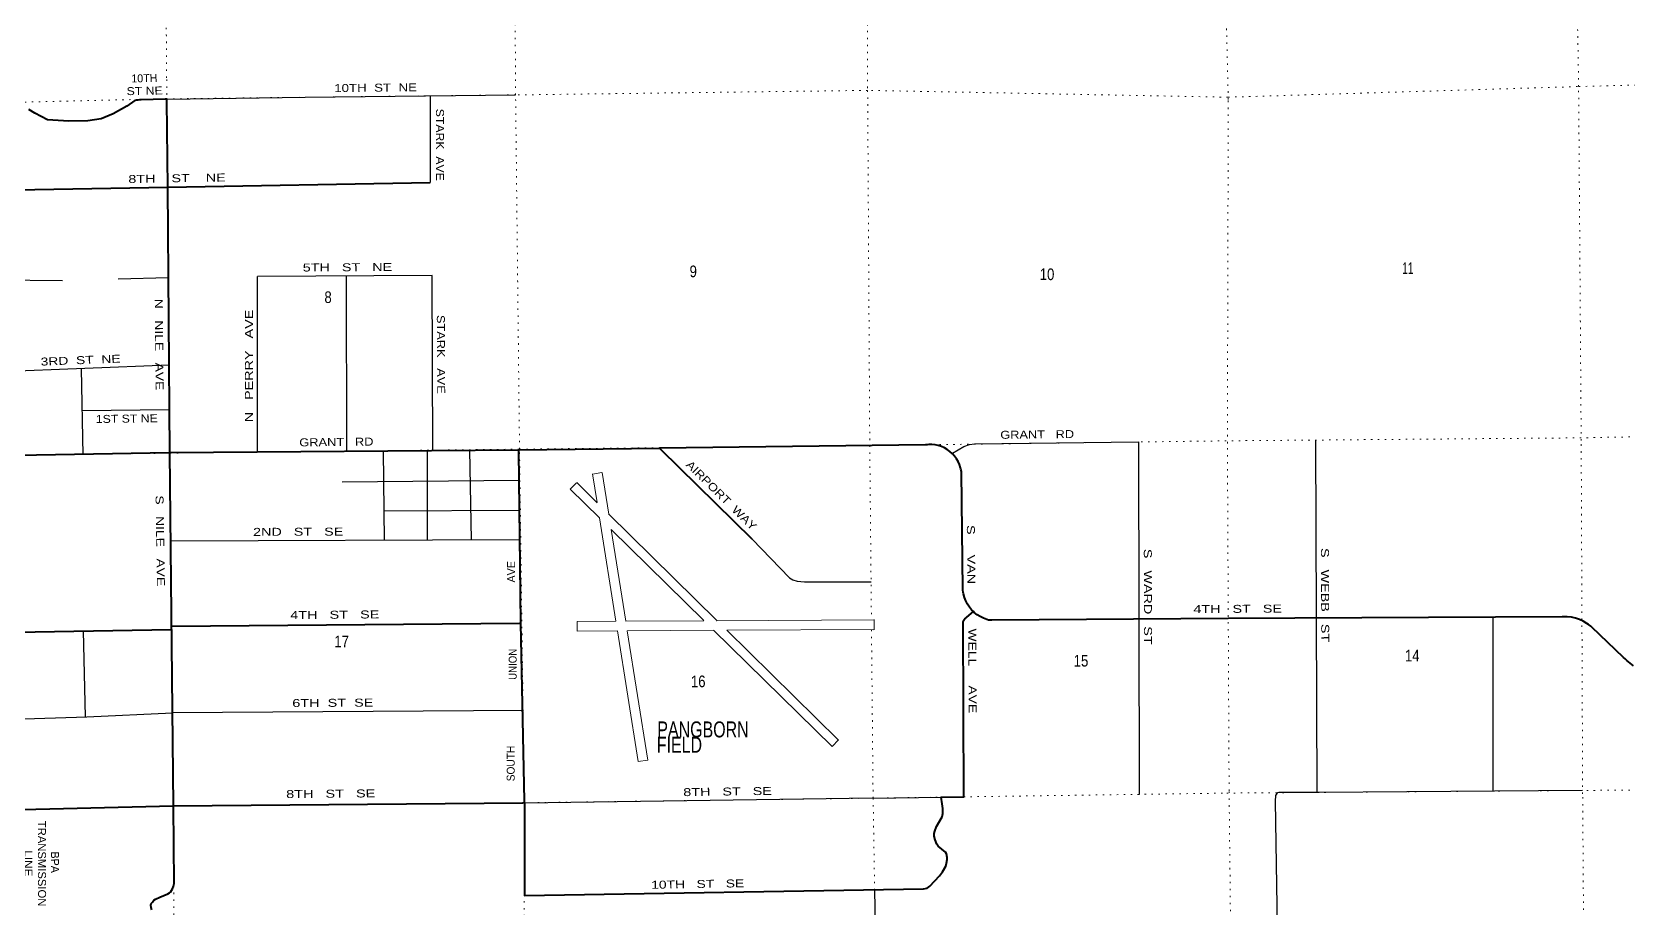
# Model space of a CAD drawing. Header units: feet. Extents: x -8 to 250644, y -192250 to 1368.
# Drawn here: x 187545 to 211617, y -40523 to -27315 of the extents above; entities that cross this region are included whole.
import ezdxf

# ---------------------------------------------------------------- set-up
doc = ezdxf.new("R2010")
doc.units = ezdxf.units.FT
doc.header["$LTSCALE"] = 70
doc.linetypes.add('DOTTED', pattern=[1.5, 0.3, -1.2])
for name, color, linetype, lineweight in [('26', 7, 'Continuous', 40), ('29', 7, 'Continuous', 25), ('36', 7, 'Continuous', 13), ('46', 7, 'Continuous', 13), ('7', 7, 'DOTTED', 13)]:
    doc.layers.add(name, color=color, linetype=linetype, lineweight=lineweight)
doc.layers.add('27', color=7, linetype='Continuous')
doc.layers.add('30', color=7, linetype='Continuous')

msp = doc.modelspace()

# ---------------------------------------------------------------- linework, layer by layer
at = {"layer": '26'}
msp.add_line((186778.07, -36370.49), (189646.48, -36323.72), dxfattribs=at)
for points in [[(189595.25, -29655.43), (189595.25, -29655.31), (189582.02, -28358.64), (189581.73, -28330.4), (189556.76, -28330.81), (189194.29, -28336.71), (189169.01, -28337.12), (189144.29, -28341.32), (189098.84, -28349.04), (188975.94, -28435.36), (188772.5, -28549.73), (188589.26, -28625.92), (188385.98, -28657.81), (188102.28, -28661.42), (187782.41, -28640.84), (187589.45, -28539.99), (187496.66, -28483.88)], [(186722.6, -29703.42), (189595.25, -29655.43), (193552.68, -29586.71)], [(189623.58, -33657.26), (189623.57, -33656.39), (189595.25, -29655.43)], [(186756.08, -33705.44), (189616.9, -33657.32), (189623.58, -33657.26), (194886.3, -33613.84)], [(186982.68, -39044.82), (189673.42, -38980.95), (189681.43, -38980.88), (189623.58, -33657.26)], [(194886.3, -33613.84), (194886.89, -33613.84), (197008.12, -33587.96)], [(194919.39, -36226.91), (194919.27, -36220.99), (194886.62, -33638.7), (194886.3, -33613.84)], [(201743.77, -36053.77), (201717.51, -36027.84), (201682.87, -35985.61), (201652.84, -35940), (201627.74, -35891.49), (201607.85, -35840.63), (201593.38, -35787.97), (201589.28, -35763.1), (201584.19, -35731.54), (201583.98, -35713.1), (201564.12, -33958.72), (201563.95, -33943.42), (201556.37, -33908.72), (201551.23, -33885.21), (201535.61, -33838.07), (201515.15, -33792.83), (201490.08, -33749.96), (201460.66, -33709.96), (201427.22, -33673.25), (201390.13, -33640.23), (201349.79, -33611.28), (201306.64, -33586.7), (201261.16, -33566.76), (201213.85, -33551.69), (201165.22, -33541.64), (201115.81, -33536.73), (201070.58, -33536.99), (201044.95, -33538.7), (201020.58, -33539), (197008.12, -33587.96)], [(198407.51, -34960.5), (197036.03, -33615.33), (197008.12, -33587.96)], [(194974.16, -38932.85), (194974.69, -38957.85), (194971.74, -40335.19), (200989.6, -40232.96), (201046.3, -40222.51), (201089.19, -40194.89), (201230.48, -40035.85), (201275.35, -39976.63), (201327.41, -39891.2), (201339.05, -39847.45), (201348.24, -39793.26), (201350.32, -39759.92), (201337.82, -39703.66), (201323.62, -39681.6), (201211.31, -39587.8), (201192.06, -39561.96), (201164.99, -39492.15), (201152.04, -39436.86), (201152.49, -39400.46), (201160.82, -39362.96), (201189.23, -39291.96), (201270.61, -39148.15), (201281.6, -39098.32), (201281.6, -39023.3), (201274.68, -38953.88), (201256.91, -38851.67), (201601.17, -38845.83), (201588.19, -36212.78), (201596.31, -36189.1), (201613.26, -36162.22), (201638.97, -36143.67), (201715.23, -36078.25), (201743.77, -36053.77)], [(211698.42, -36869.15), (211600.9, -36792.69), (211598.15, -36790.21), (211572.96, -36767.53), (211548.15, -36743.87), (211072.11, -36289.83), (211056.46, -36274.9), (211022.11, -36249.55), (210996.46, -36230.63), (210942.19, -36198.76), (210884.88, -36172.73), (210825.16, -36152.84), (210763.69, -36139.3), (210701.14, -36132.27), (210638.2, -36131.8), (210624.91, -36132.55), (205585.05, -36156.7), (202022.78, -36185.1), (201990.31, -36185.36), (201972.78, -36180.78), (201944.94, -36173.51), (201893.83, -36154.26), (201845.02, -36129.77), (201799.03, -36100.31), (201756.37, -36066.21), (201743.77, -36053.77)], [(189656.63, -36275.46), (194898.87, -36227.1), (194919.39, -36226.91)], [(194974.16, -38932.85), (194973.65, -38907.85), (194919.39, -36226.91)], [(189354.47, -40547.41), (189341.88, -40514.12), (189338.52, -40476.99), (189343.99, -40456.54), (189361.1, -40432.4), (189384.94, -40404.65), (189408.85, -40388.04), (189473.55, -40358.51), (189596.36, -40310.41), (189620.23, -40294.3), (189632.53, -40280.99), (189649.06, -40259.45), (189662.91, -40232.06), (189680.57, -40192.06), (189689.22, -40151.64), (189681.47, -38984.98), (189681.43, -38980.88)], [(189681.43, -38980.88), (194949.16, -38934.74), (194974.16, -38932.85)]]:
    msp.add_lwpolyline(points, dxfattribs=at)
at = {"layer": '29'}
for p, q in [((189582.51, -28330.39), (191668.31, -28296.45)), ((191668.31, -28296.45), (194839.79, -28264.38)), ((193552.2, -28277.4), (193552.68, -29586.71)), ((186734.16, -31049.83), (188003.89, -31064)), ((188847.35, -31037.26), (189604.89, -31017.94)), ((192296.33, -33634.54), (192287.85, -30993.18)), ((188288.09, -32392.54), (188314.93, -33688.47)), ((188301.17, -33023.86), (189613.81, -33006.07)), ((192840.1, -33630.72), (192855.77, -34979.58)), ((193507.54, -33625.22), (193507.08, -34971.76)), ((194144.74, -33619.96), (194170.43, -34971.07)), ((206905.04, -33467.88), (206924.74, -38778.67)), ((192223.5, -34098.06), (194892.1, -34071.76)), ((192850.61, -34535.23), (194897.79, -34522.1)), ((189638.02, -34986), (194903.44, -34968.66)), ((188315.44, -36345.42), (188346.47, -37640.35)), ((209577.3, -36137.57), (209578.77, -38759.9)), ((194957.43, -37544.45), (189663.11, -37580.99)), ((200220.91, -38864.61), (194974.73, -38940.45)), ((200231.29, -38865.78), (201256.91, -38851.67))]:
    msp.add_line(p, q, dxfattribs=at)
for points in [[(190947.46, -33638.2), (190948.67, -31001.02), (190952.16, -31000.99)], [(193591.74, -33624.52), (193579.1, -30985.62), (190948.67, -31001.02)], [(189614.26, -32341.17), (187069.95, -32439.73), (187023.85, -32456.78), (187003.02, -32477.61), (186973.87, -32510.95), (186965.41, -32555.44), (186948.16, -33704.23)], [(201428.97, -33666.88), (201598.1, -33564.89), (201685.56, -33535.71), (201760.52, -33523.21), (204231.8, -33496.42), (204245.34, -38808.68)], [(198407.51, -34960.5), (198970.19, -35542.37), (199019.39, -35572.36), (199086.8, -35596.55), (199196.23, -35603.73), (200200.32, -35604.88)], [(186788.95, -37688.24), (188373.22, -37639.14), (189663.11, -37580.99)], [(210929.06, -38748.25), (209600.53, -38759.71), (206955.95, -38778.45), (206351.36, -38780.69), (206331.25, -38786.79), (206320.84, -38795.12), (206302.1, -38828.46), (206295.15, -38911.7), (206334.19, -41440.14), (206341.65, -41482.14), (206361.21, -41505.81), (206389.54, -41519.64), (206482.03, -41544.04)], [(200250.62, -40245.51), (200275.84, -41668.66), (202955.81, -41637.4)]]:
    msp.add_lwpolyline(points, dxfattribs=at)
at = {"layer": '36'}
for p, q in [((195757.37, -34110.56), (195661.12, -34206.93)), ((196070.67, -34413.65), (195761.26, -34109.69)), ((196067.64, -34409.82), (195998.76, -33977.57)), ((195998.95, -33980.84), (196142.52, -33958)), ((196243.39, -34586.5), (196142.68, -33954.63)), ((196104.46, -34640.81), (195664.3, -34208.4)), ((196352.81, -36199.11), (196104.46, -34640.81)), ((197879.22, -36190.43), (196242.04, -34582.01)), ((197680.33, -36188.99), (196282.94, -34816.15)), ((196352.81, -36199.11), (195765.78, -36202.45)), ((196349.63, -36199.12), (195765.78, -36202.45)), ((195766.62, -36349.39), (195766.53, -36200.55)), ((197828.49, -36335.08), (196523.24, -36342.5)), ((196834.02, -38292.5), (196523.24, -36342.5)), ((199613.81, -38088.54), (197826.1, -36332.21)), ((200240.29, -36177.03), (197870.42, -36190.48)), ((200251.05, -36321.34), (198025.32, -36333.96)), ((199710.77, -37989.84), (198025.32, -36333.96)), ((200249.3, -36318.82), (200245.72, -36175.22)), ((199613.8, -38085.15), (199710.05, -37987.05)), ((196835.64, -38293.5), (196689.44, -38314.59))]:
    msp.add_line(p, q, dxfattribs=at)
for points in [[(197677.81, -36191.56), (196500.26, -36198.26), (196280.22, -34817.65)], [(196690.1, -38315.44), (196375.8, -36343.34), (195766.62, -36346.81)]]:
    msp.add_lwpolyline(points, dxfattribs=at)
at = {"layer": '7'}
msp.add_line((200239.65, -36321.41), (200239.71, -36326.43), dxfattribs=at)
for points in [[(210975.62, -44870.99), (210969.27, -44120.23), (210932.1, -38802.74), (210910.22, -33473.75), (210871.44, -28137.3), (210785.28, -23009.86), (210728.78, -17683.44), (210723.78, -12315.71), (210590.06, -7062.11), (210540.82, -1744.65), (210526.81, 980.85)], [(189577.13, -28007.06), (189538.58, -23000.78), (189661.51, -17770.81), (189604.91, -12421.64), (189504.11, -7170.43), (189433.89, -1914.97), (189434.49, 794.14)], [(194968, -43378.05), (194971, -38927.05), (194898.58, -33604.84), (194839.79, -28264.38), (194806, -22968.05), (194906, -17692.05), (194812.42, -12424.24), (194716.64, -7120.71), (194591.87, -1814.58), (194653.98, 838.52)], [(199945.25, 884.72), (199899.58, -1766.64), (199968.61, -7089.71), (200015.09, -12414.99), (200162, -17726.05), (200137, -22995.05), (200148.79, -28196.33), (200180.8, -33550.49), (200205.69, -36170.4)], [(205657.98, -44168.01), (205657.7, -44139.55), (205600.16, -38755.29), (205574.67, -33517.09), (205587.45, -28336.04), (205456.66, -22909.29), (205395.99, -17722.08), (205361.79, -12382.54), (205301, -6962.31), (205245.17, -1790.53), (205246.14, 932.26)], [(216143.39, -28001.55), (210853.73, -28138.92), (205583.41, -28299.04), (200148.79, -28196.33), (194839.79, -28264.38), (189558.95, -28323.79), (186708.95, -28389.11)], [(189700.38, -42831.09), (189676.98, -39025.39), (189629.2, -33622.39), (189579.9, -28366.42), (189577.13, -28007.06)], [(186757.6, -33705.43), (189623.6, -33665.04), (194898.58, -33604.84), (200180.8, -33550.49), (205534.62, -33479.42), (210887.67, -33434.33), (216143.33, -33337.22), (217880.05, -33307.55)], [(200207.18, -36327.37), (200231.29, -38865.78), (200316.29, -44079.05)], [(186800.02, -39047.68), (189664.08, -38985.17), (194965, -38936.05), (200231.29, -38865.78), (205565.58, -38789.9), (210887.82, -38749.66), (215625.91, -38726.21)]]:
    msp.add_lwpolyline(points, dxfattribs=at)

# ---------------------------------------------------------------- texts
at = {"layer": '27'}
for s, height, rotation, width, p in [('ST NE', 120, 1.313, 1.15, (188974.29, -28268.76)), ('8TH    ST    NE', 120, 0.995, 1.35, (189000.02, -29593.61)), ('N   NILE   AVE', 120, 270.537, 1.3, (189398.18, -31338.46)), ('GRANT   RD', 120.7, 0.668, 1.2, (191577.49, -33563.52)), ('AIRPORT  WAY', 120.7, 315.505, 1.2, (197398.46, -33851.7)), ('S   NILE   AVE', 120, 270.914, 1.3, (189409.08, -34302.83)), ('S     VAN', 120, 270.648, 1.35, (201645.03, -34749.18)), ('4TH   ST   SE', 120.7, 0.495, 1.35, (191440.74, -36167.19)), ('4TH   ST   SE', 120, 0.399, 1.35, (205061.64, -36077.02)), ('WELL     AVE', 120, 270.282, 1.3, (201666.95, -36309.14)), ('UNION', 120.7, 90, 0.9, (194855.97, -37082.42)), ('SOUTH', 120.7, 90, 0.95, (194826.3, -38611.95)), ('8TH   ST   SE', 120.7, 0.468, 1.35, (191379.69, -38864.74)), ('10TH   ST   SE', 120, 0.973, 1.3, (196885.64, -40232.67))]:
    msp.add_text(s, height=height, rotation=rotation, dxfattribs=dict(at, width=width)).set_placement(p)
for s, height, rotation, p in [('10TH', 120, 1.313, (189045.67, -28077.35)), ('AVE', 120.7, 90, (194832.91, -35615.08))]:
    msp.add_text(s, height=height, rotation=rotation, dxfattribs=at).set_placement(p)
at = {"layer": '30'}
for s, height, rotation, width, p in [('10TH  ST  NE', 120, 0.579, 1.25, (192104.66, -28222.03)), ('STARK  AVE', 120, 270.021, 1.15, (193639, -28472.79)), ('5TH   ST   NE', 120, 0.335, 1.35, (191630.11, -30927.03)), ('N   PERRY   AVE', 120, 89.974, 1.35, (190877.66, -33200.02)), ('STARK   AVE', 120, 270.274, 1.2, (193651.96, -31581.78)), ('3RD  ST  NE', 120, 2.218, 1.3, (187679.07, -32346.08)), ('1ST ST NE', 120, 0.776, 1.15, (188509.5, -33211.06)), ('GRANT   RD', 120, 0.621, 1.2, (202150.05, -33448.98)), ('2ND   ST   SE', 120, 0.189, 1.35, (190880.51, -34911.91)), ('S   WARD   ST', 120, 270.146, 1.35, (204313.79, -35107.7)), ('S   WEBB   ST', 120, 270.213, 1.35, (206985.39, -35095.19)), ('6TH  ST  SE', 120.7, 0.362, 1.35, (191472.05, -37493.1)), ('8TH   ST   SE', 120, 0.828, 1.35, (197368.72, -38835.83))]:
    msp.add_text(s, height=height, rotation=rotation, dxfattribs=dict(at, width=width)).set_placement(p)
at = {"layer": '36', "width": 0.75}
for s, p in [('PANGBORN', (196976.97, -37949.75)), ('FIELD', (196969.77, -38180.72))]:
    msp.add_text(s, height=240, dxfattribs=at).set_placement(p)
at = {"layer": '46'}
for s, rotation, width, p in [('TRANSMISSION', 270.165, 1.05, (187634.45, -39207.72)), ('LINE', 270.126, 1.1, (187430.72, -39651.21))]:
    msp.add_text(s, height=120.7, rotation=rotation, dxfattribs=dict(at, width=width)).set_placement(p)
msp.add_text('BPA', height=120.7, rotation=270.165, dxfattribs=at).set_placement((187832.48, -39670.12))
at = {"layer": '7'}
for s, width, p in [('11', 0.65, (208211.29, -30964.19)), ('9', 0.85, (197463.83, -31011.81)), ('10', 0.85, (202743.83, -31055.88)), ('8', 0.85, (191956.17, -31401.52)), ('17', 0.85, (192104.92, -36591.8)), ('15', 0.85, (203256, -36882.05)), ('14', 0.85, (208251, -36805.05)), ('16', 0.85, (197483, -37193.05))]:
    msp.add_text(s, height=175, dxfattribs=dict(at, width=width)).set_placement(p)

doc.saveas('drawing.dxf')
